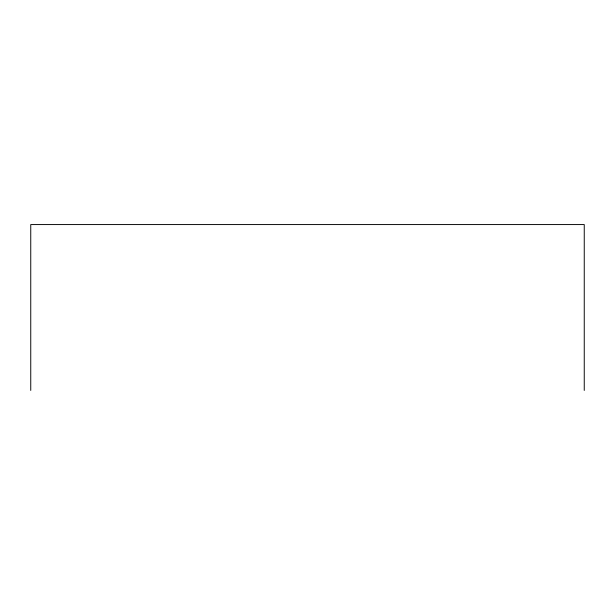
<?xml version="1.0" encoding="UTF-8"?>
<svg xmlns="http://www.w3.org/2000/svg" width="615" height="615" viewBox="0 0 615 615"><rect width="100%" height="100%" fill="white"/><g stroke="black" fill="none" stroke-linecap="round" stroke-linejoin="round"><path stroke-width="0.92" d="M584.25 390.433L584.25 224.567L30.75 224.567L30.75 390.433"/></g></svg>
